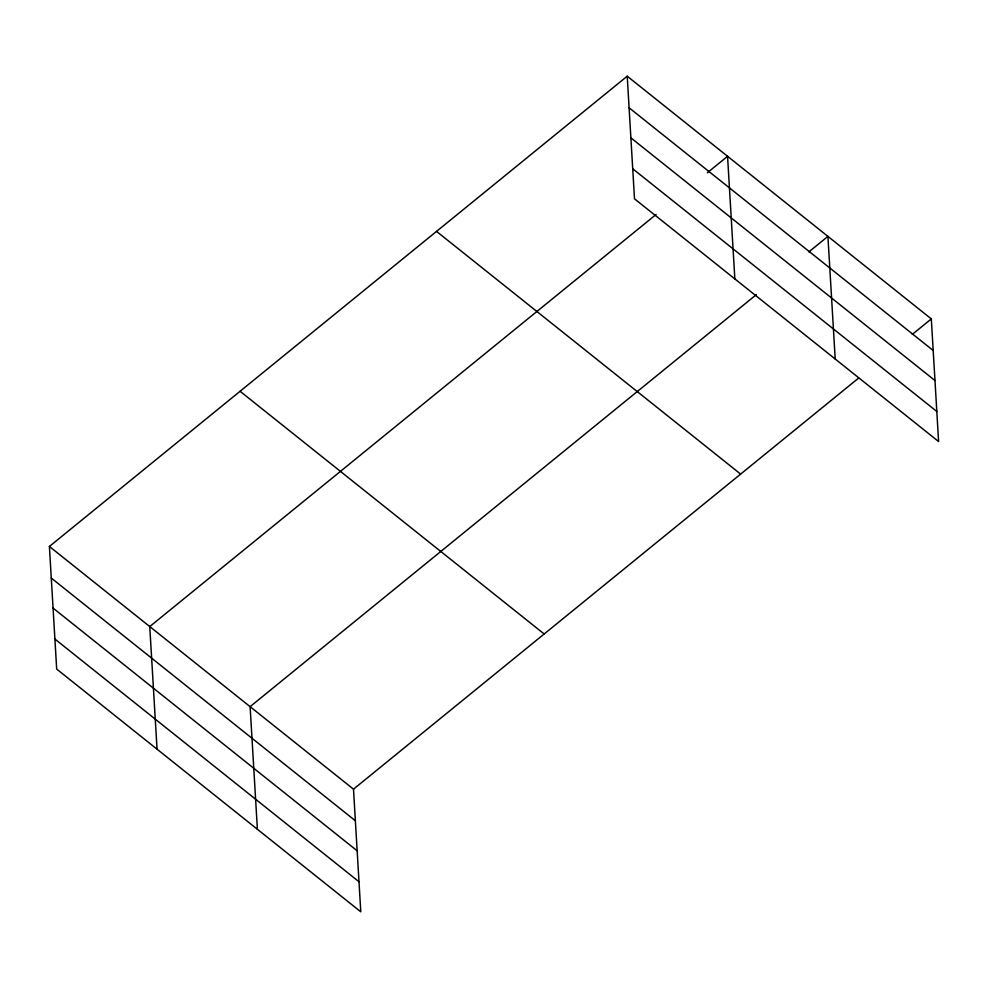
<?xml version="1.0" encoding="UTF-8"?>
<svg xmlns="http://www.w3.org/2000/svg" width="988" height="988" viewBox="0 0 988 988"><rect width="100%" height="100%" fill="white"/><g stroke="black" fill="none" stroke-linecap="round" stroke-linejoin="round"><path stroke-width="1.48" d="M49.4 546.463L353.494 789.177L360.781 911.801L56.687 669.086L49.4 546.463L627.219 76.2L931.314 318.914L938.6 441.537L634.506 198.823L627.219 76.2M656.069 214.495L149.756 626.565L157.043 749.188M707.309 172.789L727.563 156.302L734.85 278.912M756.413 294.585L250.112 706.655L257.386 829.278M808.851 251.915L827.919 236.391L835.206 359.014M353.494 789.177L858.621 378.083M912.245 334.426L931.314 318.914M629.097 107.791L933.191 350.493M630.875 137.826L934.981 380.541M632.715 168.775L936.809 411.49M436.535 231.39L740.642 474.104M240.084 391.285L544.178 633.987M51.277 578.054L355.371 820.756M53.056 608.089L357.162 850.804M54.896 639.051L359.002 881.753"/></g></svg>
